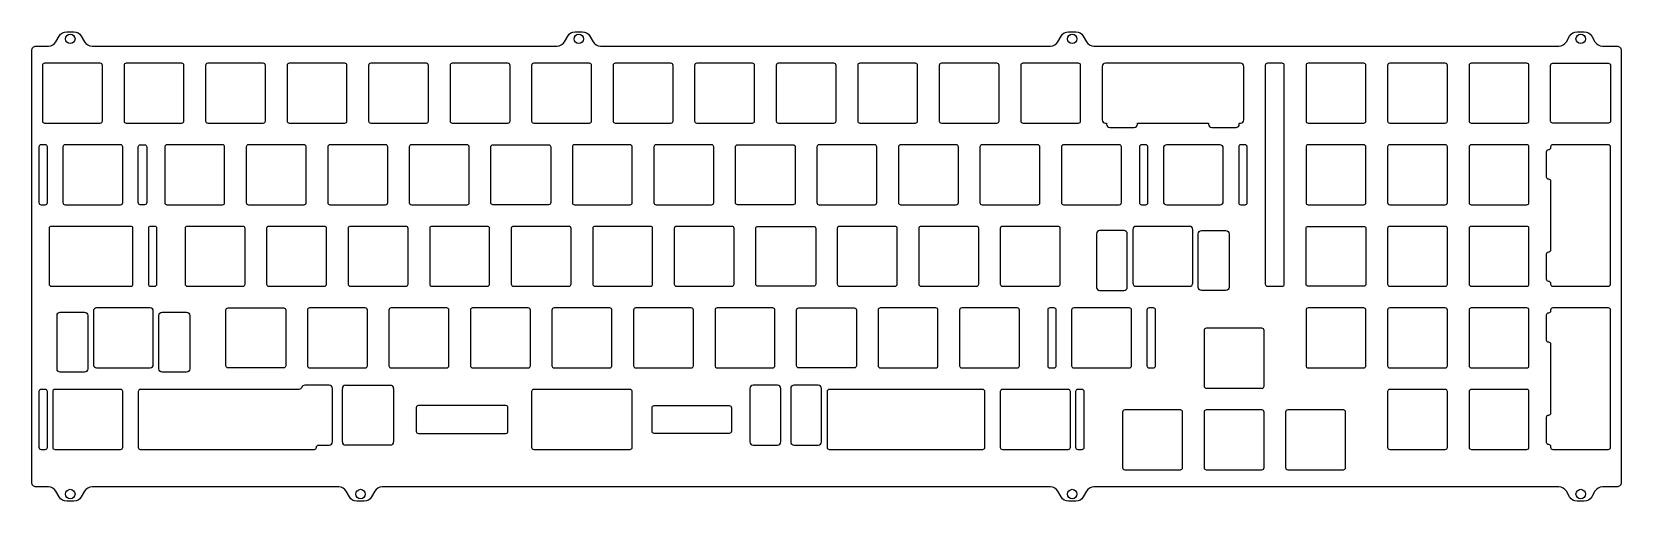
# Model space of a CAD drawing. Header units: millimetres. Extents: x 6 to 378, y -101 to 9.
import ezdxf

# ---------------------------------------------------------------- set-up
doc = ezdxf.new("R2010")
doc.units = ezdxf.units.MM
doc.layers.get('0').update_dxf_attribs({"linetype": 'CONTINUOUS'})

msp = doc.modelspace()

# ---------------------------------------------------------------- linework, layer by layer
for p, q in [((79.45, -73.83), (89.93, -73.83)), ((78.7, -87.08), (78.7, -74.58)), ((90.68, -74.58), (90.68, -87.08)), ((89.93, -87.83), (79.45, -87.83))]:
    msp.add_line(p, q)
for points in [[(20.2, 5.37), (128.87, 5.37, 0.267949), (130.6, 6.37), (131.37, 7.7, -0.267949), (133.1, 8.7), (134.79, 8.7, -0.267949), (136.52, 7.7), (137.29, 6.37, 0.267949), (139.02, 5.37), (244.18, 5.37, 0.267949), (245.91, 6.37), (246.68, 7.7, -0.267949), (248.41, 8.7), (250.1, 8.7, -0.267949), (251.83, 7.7), (252.6, 6.37, 0.267949), (254.33, 5.37), (363, 5.37, 0.267949), (364.73, 6.37), (365.5, 7.7, -0.267949), (367.23, 8.7), (368.92, 8.7, -0.267949), (370.65, 7.7), (371.42, 6.37, 0.267949), (373.15, 5.37), (376.55, 5.37, -0.414214), (377.55, 4.37), (377.55, -96.59, -0.414214), (376.55, -97.59), (373.15, -97.59, 0.267949), (371.42, -98.59), (370.65, -99.92, -0.267949), (368.92, -100.92), (367.23, -100.92, -0.267949), (365.5, -99.92), (364.73, -98.59, 0.267949), (363, -97.59), (254.33, -97.59, 0.267949), (252.6, -98.59), (251.83, -99.92, -0.267949), (250.1, -100.92), (248.41, -100.92, -0.267949), (246.68, -99.92), (245.91, -98.59, 0.267949), (244.18, -97.59), (88.02, -97.59, 0.267949), (86.29, -98.59), (85.52, -99.92, -0.267949), (83.79, -100.92), (82.1, -100.92, -0.267949), (80.37, -99.92), (79.6, -98.59, 0.267949), (77.87, -97.59), (20.2, -97.59, 0.267949), (18.47, -98.59), (17.7, -99.92, -0.267949), (15.97, -100.92), (14.28, -100.92, -0.267949), (12.55, -99.92), (11.78, -98.59, 0.267949), (10.05, -97.59), (7.13, -97.59, -0.414214), (6.13, -96.59), (6.13, 4.37, -0.414214), (7.13, 5.37), (10.05, 5.37, 0.267949), (11.78, 6.37), (12.55, 7.7, -0.267949), (14.28, 8.7), (15.97, 8.7, -0.267949), (17.7, 7.7), (18.47, 6.37, 0.267949)], [(22.13, 1.37), (9.13, 1.37, 0.414214), (8.63, 0.87), (8.63, -12.13, 0.414214), (9.13, -12.63), (22.13, -12.63, 0.414214), (22.63, -12.13), (22.63, 0.87, 0.414214)], [(41.18, 1.37), (28.18, 1.37, 0.414214), (27.68, 0.87), (27.68, -12.13, 0.414214), (28.18, -12.63), (41.18, -12.63, 0.414214), (41.68, -12.13), (41.68, 0.87, 0.414214)], [(46.73, 0.87), (46.73, -12.13, 0.414214), (47.23, -12.63), (60.23, -12.63, 0.414214), (60.73, -12.13), (60.73, 0.87, 0.414214), (60.23, 1.37), (47.23, 1.37, 0.414214)], [(65.78, 0.87), (65.78, -12.13, 0.414214), (66.28, -12.63), (79.28, -12.63, 0.414214), (79.78, -12.13), (79.78, 0.87, 0.414214), (79.28, 1.37), (66.28, 1.37, 0.414214)], [(84.83, 0.87), (84.83, -12.13, 0.414214), (85.33, -12.63), (98.33, -12.63, 0.414214), (98.83, -12.13), (98.83, 0.87, 0.414214), (98.33, 1.37), (85.33, 1.37, 0.414214)], [(103.88, 0.87), (103.88, -12.13, 0.414214), (104.38, -12.63), (117.38, -12.63, 0.414214), (117.88, -12.13), (117.88, 0.87, 0.414214), (117.38, 1.37), (104.38, 1.37, 0.414214)], [(122.93, 0.87), (122.93, -12.13, 0.414214), (123.43, -12.63), (136.43, -12.63, 0.414214), (136.93, -12.13), (136.93, 0.87, 0.414214), (136.43, 1.37), (123.43, 1.37, 0.414214)], [(141.98, 0.87), (141.98, -12.13, 0.414214), (142.48, -12.63), (155.48, -12.63, 0.414214), (155.98, -12.13), (155.98, 0.87, 0.414214), (155.48, 1.37), (142.48, 1.37, 0.414214)], [(161.03, 0.87), (161.03, -12.13, 0.414214), (161.53, -12.63), (174.53, -12.63, 0.414214), (175.03, -12.13), (175.03, 0.87, 0.414214), (174.53, 1.37), (161.53, 1.37, 0.414214)], [(180.08, 0.87), (180.08, -12.13, 0.414214), (180.58, -12.63), (193.58, -12.63, 0.414214), (194.08, -12.13), (194.08, 0.87, 0.414214), (193.58, 1.37), (180.58, 1.37, 0.414214)], [(212.63, 1.37), (199.63, 1.37, 0.414214), (199.13, 0.87), (199.13, -12.13, 0.414214), (199.63, -12.63), (212.63, -12.63, 0.414214), (213.13, -12.13), (213.13, 0.87, 0.414214)], [(218.18, 0.87), (218.18, -12.13, 0.414214), (218.68, -12.63), (231.68, -12.63, 0.414214), (232.18, -12.13), (232.18, 0.87, 0.414214), (231.68, 1.37), (218.68, 1.37, 0.414214)], [(237.23, 0.87), (237.23, -12.13, 0.414214), (237.73, -12.63), (250.73, -12.63, 0.414214), (251.23, -12.13), (251.23, 0.87, 0.414214), (250.73, 1.37), (237.73, 1.37, 0.414214)], [(264.6, -12.63), (281, -12.63, -0.414214), (281.1, -12.73), (281.1, -12.88, 0.414214), (281.85, -13.63), (287.55, -13.63, 0.414214), (288.3, -12.88), (288.3, -12.73, -0.414214), (288.4, -12.63), (288.58, -12.63, 0.414214), (289.33, -11.88), (289.33, 0.62, 0.414214), (288.58, 1.37), (257.03, 1.37, 0.414214), (256.28, 0.62), (256.28, -11.88, 0.414214), (257.03, -12.63), (257.2, -12.63, -0.414214), (257.3, -12.73), (257.3, -12.88, 0.414214), (258.05, -13.63), (263.75, -13.63, 0.414214), (264.5, -12.88), (264.5, -12.73, -0.414214)], [(294.88, -50.73), (298.32, -50.73, 0.414214), (298.82, -50.23), (298.82, 0.87, 0.414214), (298.32, 1.37), (294.88, 1.37, 0.414214), (294.38, 0.87), (294.38, -50.23, 0.414214)], [(303.9, 0.87), (303.9, -12.13, 0.414214), (304.4, -12.63), (317.4, -12.63, 0.414214), (317.9, -12.13), (317.9, 0.87, 0.414214), (317.4, 1.37), (304.4, 1.37, 0.414214)], [(322.95, 0.87), (322.95, -12.13, 0.414214), (323.45, -12.63), (336.45, -12.63, 0.414214), (336.95, -12.13), (336.95, 0.87, 0.414214), (336.45, 1.37), (323.45, 1.37, 0.414214)], [(342, 0.87), (342, -12.13, 0.414214), (342.5, -12.63), (355.5, -12.63, 0.414214), (356, -12.13), (356, 0.87, 0.414214), (355.5, 1.37), (342.5, 1.37, 0.414214)], [(361.55, -12.63, -0.414214), (361.05, -12.13), (361.05, 0.87, -0.414214), (361.55, 1.37), (374.55, 1.37, -0.414214), (375.05, 0.87), (375.05, -12.13, -0.414214), (374.55, -12.63)], [(7.79, -18.18), (7.79, -31.18, 0.414214), (8.29, -31.68), (9.29, -31.68, 0.414214), (9.79, -31.18), (9.79, -18.18, 0.414214), (9.29, -17.68), (8.29, -17.68, 0.414214)], [(13.89, -31.68), (26.89, -31.68, 0.414214), (27.39, -31.18), (27.39, -18.18, 0.414214), (26.89, -17.68), (13.89, -17.68, 0.414214), (13.39, -18.18), (13.39, -31.18, 0.414214)], [(31.49, -31.68, -0.414214), (30.99, -31.18), (30.99, -18.18, -0.414214), (31.49, -17.68), (32.49, -17.68, -0.414214), (32.99, -18.18), (32.99, -31.18, -0.414214), (32.49, -31.68)], [(37.7, -31.68), (50.7, -31.68, 0.414214), (51.2, -31.18), (51.2, -18.18, 0.414214), (50.7, -17.68), (37.7, -17.68, 0.414214), (37.2, -18.18), (37.2, -31.18, 0.414214)], [(56.25, -18.18), (56.25, -31.18, 0.414214), (56.75, -31.68), (69.75, -31.68, 0.414214), (70.25, -31.18), (70.25, -18.18, 0.414214), (69.75, -17.68), (56.75, -17.68, 0.414214)], [(75.3, -18.18), (75.3, -31.18, 0.414214), (75.8, -31.68), (88.8, -31.68, 0.414214), (89.3, -31.18), (89.3, -18.18, 0.414214), (88.8, -17.68), (75.8, -17.68, 0.414214)], [(94.35, -18.18), (94.35, -31.18, 0.414214), (94.85, -31.68), (107.85, -31.68, 0.414214), (108.35, -31.18), (108.35, -18.18, 0.414214), (107.85, -17.68), (94.85, -17.68, 0.414214)], [(113.9, -31.68, -0.414214), (113.4, -31.18), (113.4, -18.18, -0.414214), (113.9, -17.68), (126.9, -17.68, -0.414214), (127.4, -18.18), (127.4, -31.18, -0.414214), (126.9, -31.68)], [(145.95, -17.68), (132.95, -17.68, 0.414214), (132.45, -18.18), (132.45, -31.18, 0.414214), (132.95, -31.68), (145.95, -31.68, 0.414214), (146.45, -31.18), (146.45, -18.18, 0.414214)], [(151.5, -18.18), (151.5, -31.18, 0.414214), (152, -31.68), (165, -31.68, 0.414214), (165.5, -31.18), (165.5, -18.18, 0.414214), (165, -17.68), (152, -17.68, 0.414214)], [(171.05, -31.68, -0.414214), (170.55, -31.18), (170.55, -18.18, -0.414214), (171.05, -17.68), (184.05, -17.68, -0.414214), (184.55, -18.18), (184.55, -31.18, -0.414214), (184.05, -31.68)], [(189.6, -18.18), (189.6, -31.18, 0.414214), (190.1, -31.68), (203.1, -31.68, 0.414214), (203.6, -31.18), (203.6, -18.18, 0.414214), (203.1, -17.68), (190.1, -17.68, 0.414214)], [(208.65, -18.18), (208.65, -31.18, 0.414214), (209.15, -31.68), (222.15, -31.68, 0.414214), (222.65, -31.18), (222.65, -18.18, 0.414214), (222.15, -17.68), (209.15, -17.68, 0.414214)], [(227.7, -18.18), (227.7, -31.18, 0.414214), (228.2, -31.68), (241.2, -31.68, 0.414214), (241.7, -31.18), (241.7, -18.18, 0.414214), (241.2, -17.68), (228.2, -17.68, 0.414214)], [(247.25, -31.68), (260.25, -31.68, 0.414214), (260.75, -31.18), (260.75, -18.18, 0.414214), (260.25, -17.68), (247.25, -17.68, 0.414214), (246.75, -18.18), (246.75, -31.18, 0.414214)], [(264.96, -18.18), (264.96, -31.18, 0.414214), (265.46, -31.68), (266.46, -31.68, 0.414214), (266.96, -31.18), (266.96, -18.18, 0.414214), (266.46, -17.68), (265.46, -17.68, 0.414214)], [(283.81, -17.68), (271.31, -17.68, 0.414214), (270.56, -18.43), (270.56, -30.93, 0.414214), (271.31, -31.68), (283.81, -31.68, 0.414214), (284.56, -30.93), (284.56, -18.43, 0.414214)], [(289.66, -17.68), (288.66, -17.68, 0.414214), (288.16, -18.18), (288.16, -31.18, 0.414214), (288.66, -31.68), (289.66, -31.68, 0.414214), (290.16, -31.18), (290.16, -18.18, 0.414214)], [(303.9, -18.18), (303.9, -31.18, 0.414214), (304.4, -31.68), (317.4, -31.68, 0.414214), (317.9, -31.18), (317.9, -18.18, 0.414214), (317.4, -17.68), (304.4, -17.68, 0.414214)], [(322.95, -18.18), (322.95, -31.18, 0.414214), (323.45, -31.68), (336.45, -31.68, 0.414214), (336.95, -31.18), (336.95, -18.18, 0.414214), (336.45, -17.68), (323.45, -17.68, 0.414214)], [(342, -18.18), (342, -31.18, 0.414214), (342.5, -31.68), (355.5, -31.68, 0.414214), (356, -31.18), (356, -18.18, 0.414214), (355.5, -17.68), (342.5, -17.68, 0.414214)], [(361.05, -18.39, -0.414214), (360.55, -18.89, 0.414214), (360.05, -19.39), (360.05, -25.14, 0.414214), (360.55, -25.64, -0.414214), (361.05, -26.14), (361.05, -42.27, -0.414214), (360.55, -42.77, 0.414214), (360.05, -43.27), (360.05, -49.02, 0.414214), (360.55, -49.52, -0.414214), (361.05, -50.02), (361.05, -50.23, 0.414214), (361.55, -50.73), (374.55, -50.73, 0.414214), (375.05, -50.23), (375.05, -18.18, 0.414214), (374.55, -17.68), (361.55, -17.68, 0.414214), (361.05, -18.18)], [(29.27, -36.73), (10.67, -36.73, 0.414214), (10.17, -37.23), (10.17, -50.23, 0.414214), (10.67, -50.73), (29.27, -50.73, 0.414214), (29.77, -50.23), (29.77, -37.23, 0.414214)], [(34.87, -36.73), (33.87, -36.73, 0.414214), (33.37, -37.23), (33.37, -50.23, 0.414214), (33.87, -50.73), (34.87, -50.73, 0.414214), (35.37, -50.23), (35.37, -37.23, 0.414214)], [(42.46, -50.73), (55.46, -50.73, 0.414214), (55.96, -50.23), (55.96, -37.23, 0.414214), (55.46, -36.73), (42.46, -36.73, 0.414214), (41.96, -37.23), (41.96, -50.23, 0.414214)], [(61.01, -37.23), (61.01, -50.23, 0.414214), (61.51, -50.73), (74.51, -50.73, 0.414214), (75.01, -50.23), (75.01, -37.23, 0.414214), (74.51, -36.73), (61.51, -36.73, 0.414214)], [(80.06, -37.23), (80.06, -50.23, 0.414214), (80.56, -50.73), (93.56, -50.73, 0.414214), (94.06, -50.23), (94.06, -37.23, 0.414214), (93.56, -36.73), (80.56, -36.73, 0.414214)], [(112.61, -36.73), (99.61, -36.73, 0.414214), (99.11, -37.23), (99.11, -50.23, 0.414214), (99.61, -50.73), (112.61, -50.73, 0.414214), (113.11, -50.23), (113.11, -37.23, 0.414214)], [(118.16, -37.23), (118.16, -50.23, 0.414214), (118.66, -50.73), (131.66, -50.73, 0.414214), (132.16, -50.23), (132.16, -37.23, 0.414214), (131.66, -36.73), (118.66, -36.73, 0.414214)], [(150.71, -36.73), (137.71, -36.73, 0.414214), (137.21, -37.23), (137.21, -50.23, 0.414214), (137.71, -50.73), (150.71, -50.73, 0.414214), (151.21, -50.23), (151.21, -37.23, 0.414214)], [(156.26, -37.23), (156.26, -50.23, 0.414214), (156.76, -50.73), (169.76, -50.73, 0.414214), (170.26, -50.23), (170.26, -37.23, 0.414214), (169.76, -36.73), (156.76, -36.73, 0.414214)], [(175.81, -50.73, -0.414214), (175.31, -50.23), (175.31, -37.23, -0.414214), (175.81, -36.73), (188.81, -36.73, -0.414214), (189.31, -37.23), (189.31, -50.23, -0.414214), (188.81, -50.73)], [(194.36, -37.23), (194.36, -50.23, 0.414214), (194.86, -50.73), (207.86, -50.73, 0.414214), (208.36, -50.23), (208.36, -37.23, 0.414214), (207.86, -36.73), (194.86, -36.73, 0.414214)], [(213.41, -37.23), (213.41, -50.23, 0.414214), (213.91, -50.73), (226.91, -50.73, 0.414214), (227.41, -50.23), (227.41, -37.23, 0.414214), (226.91, -36.73), (213.91, -36.73, 0.414214)], [(232.46, -37.23), (232.46, -50.23, 0.414214), (232.96, -50.73), (245.96, -50.73, 0.414214), (246.46, -50.23), (246.46, -37.23, 0.414214), (245.96, -36.73), (232.96, -36.73, 0.414214)], [(264.17, -50.73), (276.67, -50.73, 0.414214), (277.42, -49.98), (277.42, -37.48, 0.414214), (276.67, -36.73), (264.17, -36.73, 0.414214), (263.42, -37.48), (263.42, -49.98, 0.414214)], [(304.4, -50.73, -0.414214), (303.9, -50.23), (303.9, -37.23, -0.414214), (304.4, -36.73), (317.4, -36.73, -0.414214), (317.9, -37.23), (317.9, -50.23, -0.414214), (317.4, -50.73)], [(322.95, -37.23), (322.95, -50.23, 0.414214), (323.45, -50.73), (336.45, -50.73, 0.414214), (336.95, -50.23), (336.95, -37.23, 0.414214), (336.45, -36.73), (323.45, -36.73, 0.414214)], [(342, -37.23), (342, -50.23, 0.414214), (342.5, -50.73), (355.5, -50.73, 0.414214), (356, -50.23), (356, -37.23, 0.414214), (355.5, -36.73), (342.5, -36.73, 0.414214)], [(254.92, -38.48), (254.92, -50.98, 0.414214), (255.67, -51.73), (261.37, -51.73, 0.414214), (262.12, -50.98), (262.12, -38.48, 0.414214), (261.37, -37.73), (255.67, -37.73, 0.414214)], [(285.92, -50.98, -0.414214), (285.17, -51.73), (279.47, -51.73, -0.414214), (278.72, -50.98), (278.72, -38.48, -0.414214), (279.47, -37.73), (285.17, -37.73, -0.414214), (285.92, -38.48)], [(19.23, -70.03, -0.414214), (18.48, -70.78), (12.78, -70.78, -0.414214), (12.03, -70.03), (12.03, -57.53, -0.414214), (12.78, -56.78), (18.48, -56.78, -0.414214), (19.23, -57.53)], [(21.28, -69.78), (33.78, -69.78, 0.414214), (34.53, -69.03), (34.53, -56.53, 0.414214), (33.78, -55.78), (21.28, -55.78, 0.414214), (20.53, -56.53), (20.53, -69.03, 0.414214)], [(43.03, -70.03, -0.414214), (42.28, -70.78), (36.58, -70.78, -0.414214), (35.83, -70.03), (35.83, -57.53, -0.414214), (36.58, -56.78), (42.28, -56.78, -0.414214), (43.03, -57.53)], [(51.99, -69.78, -0.414214), (51.49, -69.28), (51.49, -56.28, -0.414214), (51.99, -55.78), (64.99, -55.78, -0.414214), (65.49, -56.28), (65.49, -69.28, -0.414214), (64.99, -69.78)], [(71.04, -69.78), (84.04, -69.78, 0.414214), (84.54, -69.28), (84.54, -56.28, 0.414214), (84.04, -55.78), (71.04, -55.78, 0.414214), (70.54, -56.28), (70.54, -69.28, 0.414214)], [(89.59, -56.28), (89.59, -69.28, 0.414214), (90.09, -69.78), (103.09, -69.78, 0.414214), (103.59, -69.28), (103.59, -56.28, 0.414214), (103.09, -55.78), (90.09, -55.78, 0.414214)], [(108.64, -56.28), (108.64, -69.28, 0.414214), (109.14, -69.78), (122.14, -69.78, 0.414214), (122.64, -69.28), (122.64, -56.28, 0.414214), (122.14, -55.78), (109.14, -55.78, 0.414214)], [(127.69, -56.28), (127.69, -69.28, 0.414214), (128.19, -69.78), (141.19, -69.78, 0.414214), (141.69, -69.28), (141.69, -56.28, 0.414214), (141.19, -55.78), (128.19, -55.78, 0.414214)], [(146.74, -56.28), (146.74, -69.28, 0.414214), (147.24, -69.78), (160.24, -69.78, 0.414214), (160.74, -69.28), (160.74, -56.28, 0.414214), (160.24, -55.78), (147.24, -55.78, 0.414214)], [(165.79, -56.28), (165.79, -69.28, 0.414214), (166.29, -69.78), (179.29, -69.78, 0.414214), (179.79, -69.28), (179.79, -56.28, 0.414214), (179.29, -55.78), (166.29, -55.78, 0.414214)], [(185.34, -69.78, -0.414214), (184.84, -69.28), (184.84, -56.28, -0.414214), (185.34, -55.78), (198.34, -55.78, -0.414214), (198.84, -56.28), (198.84, -69.28, -0.414214), (198.34, -69.78)], [(217.39, -55.78), (204.39, -55.78, 0.414214), (203.89, -56.28), (203.89, -69.28, 0.414214), (204.39, -69.78), (217.39, -69.78, 0.414214), (217.89, -69.28), (217.89, -56.28, 0.414214)], [(236.44, -55.78), (223.44, -55.78, 0.414214), (222.94, -56.28), (222.94, -69.28, 0.414214), (223.44, -69.78), (236.44, -69.78, 0.414214), (236.94, -69.28), (236.94, -56.28, 0.414214)], [(243.53, -56.28), (243.53, -69.28, 0.414214), (244.03, -69.78), (245.03, -69.78, 0.414214), (245.53, -69.28), (245.53, -56.28, 0.414214), (245.03, -55.78), (244.03, -55.78, 0.414214)], [(249.13, -56.28), (249.13, -69.28, 0.414214), (249.63, -69.78), (262.63, -69.78, 0.414214), (263.13, -69.28), (263.13, -56.28, 0.414214), (262.63, -55.78), (249.63, -55.78, 0.414214)], [(266.73, -56.28), (266.73, -69.28, 0.414214), (267.23, -69.78), (268.23, -69.78, 0.414214), (268.73, -69.28), (268.73, -56.28, 0.414214), (268.23, -55.78), (267.23, -55.78, 0.414214)], [(303.9, -56.28), (303.9, -69.28, 0.414214), (304.4, -69.78), (317.4, -69.78, 0.414214), (317.9, -69.28), (317.9, -56.28, 0.414214), (317.4, -55.78), (304.4, -55.78, 0.414214)], [(322.95, -56.28), (322.95, -69.28, 0.414214), (323.45, -69.78), (336.45, -69.78, 0.414214), (336.95, -69.28), (336.95, -56.28, 0.414214), (336.45, -55.78), (323.45, -55.78, 0.414214)], [(342, -56.28), (342, -69.28, 0.414214), (342.5, -69.78), (355.5, -69.78, 0.414214), (356, -69.28), (356, -56.28, 0.414214), (355.5, -55.78), (342.5, -55.78, 0.414214)], [(361.05, -80.37, -0.414214), (360.55, -80.87, 0.414214), (360.05, -81.37), (360.05, -87.12, 0.414214), (360.55, -87.62, -0.414214), (361.05, -88.12), (361.05, -88.33, 0.414214), (361.55, -88.83), (374.55, -88.83, 0.414214), (375.05, -88.33), (375.05, -56.28, 0.414214), (374.55, -55.78), (361.55, -55.78, 0.414214), (361.05, -56.28), (361.05, -56.49, -0.414214), (360.55, -56.99, 0.414214), (360.05, -57.49), (360.05, -63.24, 0.414214), (360.55, -63.74, -0.414214), (361.05, -64.24)], [(280.09, -61.04), (280.09, -74.04, 0.414214), (280.59, -74.54), (293.59, -74.54, 0.414214), (294.09, -74.04), (294.09, -61.04, 0.414214), (293.59, -60.54), (280.59, -60.54, 0.414214)], [(75.65, -73.83), (75.65, -73.83), (69.93, -73.83, 0.317837), (69.22, -74.33, -0.317837), (68.51, -74.83), (31.49, -74.83, 0.414214), (30.99, -75.33), (30.99, -88.33, 0.414214), (31.49, -88.83), (72.17, -88.83, 0.393961), (72.64, -88.33, -0.414214), (73.14, -87.83), (75.63, -87.83, 0.414214), (76.38, -87.08), (76.38, -74.58, 0.404482)], [(181.15, -87.08), (181.15, -74.58, 0.414016), (180.4, -73.83), (174.7, -73.83, 0.414411), (173.95, -74.58), (173.95, -87.08, 0.414214), (174.7, -87.83), (180.4, -87.83, 0.414214)], [(190.68, -87.08), (190.68, -74.58, 0.414214), (189.93, -73.83), (184.23, -73.83, 0.414214), (183.48, -74.58), (183.48, -87.08, 0.414214), (184.23, -87.83), (189.93, -87.83, 0.414214)], [(7.79, -75.33), (7.79, -88.33, 0.414214), (8.29, -88.83), (9.29, -88.83, 0.414214), (9.79, -88.33), (9.79, -75.33, 0.414214), (9.29, -74.83), (8.29, -74.83, 0.414214)], [(11.01, -75.33), (11.01, -88.33, 0.414214), (11.51, -88.83), (26.89, -88.83, 0.414214), (27.39, -88.33), (27.39, -75.33, 0.414214), (26.89, -74.83), (11.51, -74.83, 0.414214)], [(123.43, -88.83), (145.95, -88.83, 0.414214), (146.45, -88.33), (146.45, -75.33, 0.414214), (145.95, -74.83), (123.43, -74.83, 0.414214), (122.93, -75.33), (122.93, -88.33, 0.414214)], [(192.48, -88.83), (228.36, -88.83, 0.414214), (228.86, -88.33), (228.86, -75.33, 0.414214), (228.36, -74.83), (192.48, -74.83, 0.414214), (191.98, -75.33), (191.98, -88.33, 0.414214)], [(232.46, -75.33), (232.46, -88.33, 0.414214), (232.96, -88.83), (248.35, -88.83, 0.414214), (248.85, -88.33), (248.85, -75.33, 0.414214), (248.35, -74.83), (232.96, -74.83, 0.414214)], [(250.06, -75.33), (250.06, -88.33, 0.414214), (250.56, -88.83), (251.56, -88.83, 0.414214), (252.06, -88.33), (252.06, -75.33, 0.414214), (251.56, -74.83), (250.56, -74.83, 0.414214)], [(336.45, -74.83), (323.45, -74.83, 0.414214), (322.95, -75.33), (322.95, -88.33, 0.414214), (323.45, -88.83), (336.45, -88.83, 0.414214), (336.95, -88.33), (336.95, -75.33, 0.414214)], [(342, -75.33), (342, -88.33, 0.414214), (342.5, -88.83), (355.5, -88.83, 0.414214), (356, -88.33), (356, -75.33, 0.414214), (355.5, -74.83), (342.5, -74.83, 0.414214)], [(95.97, -79.08), (95.97, -84.58, 0.414214), (96.47, -85.08), (116.91, -85.08, 0.414214), (117.41, -84.58), (117.41, -79.08, 0.414214), (116.91, -78.58), (96.47, -78.58, 0.414214)], [(151.57, -85.08, -0.414214), (151.07, -84.58), (151.07, -79.08, -0.414214), (151.57, -78.58), (169.13, -78.58, -0.414214), (169.63, -79.08), (169.63, -84.58, -0.414214), (169.13, -85.08)], [(261.04, -80.09), (261.04, -93.09, 0.414214), (261.54, -93.59), (274.54, -93.59, 0.414214), (275.04, -93.09), (275.04, -80.09, 0.414214), (274.54, -79.59), (261.54, -79.59, 0.414214)], [(280.09, -80.09), (280.09, -93.09, 0.414214), (280.59, -93.59), (293.59, -93.59, 0.414214), (294.09, -93.09), (294.09, -80.09, 0.414214), (293.59, -79.59), (280.59, -79.59, 0.414214)], [(299.14, -80.09), (299.14, -93.09, 0.414214), (299.64, -93.59), (312.64, -93.59, 0.414214), (313.14, -93.09), (313.14, -80.09, 0.414214), (312.64, -79.59), (299.64, -79.59, 0.414214)]]:
    msp.add_lwpolyline(points, format="xyb", close=True)
for centre in [(15.13, 7.04), (133.95, 7.04), (249.26, 7.04), (368.08, 7.04), (15.13, -99.25), (82.95, -99.25), (249.26, -99.25), (368.08, -99.25)]:
    msp.add_circle(centre, 1.1)
for centre, start, end in [((79.45, -74.58), 90, 180), ((89.93, -74.58), 0, 90), ((79.45, -87.08), 180, 270), ((89.93, -87.08), 270, 360)]:
    msp.add_arc(centre, 0.75, start, end)

doc.saveas('drawing.dxf')
